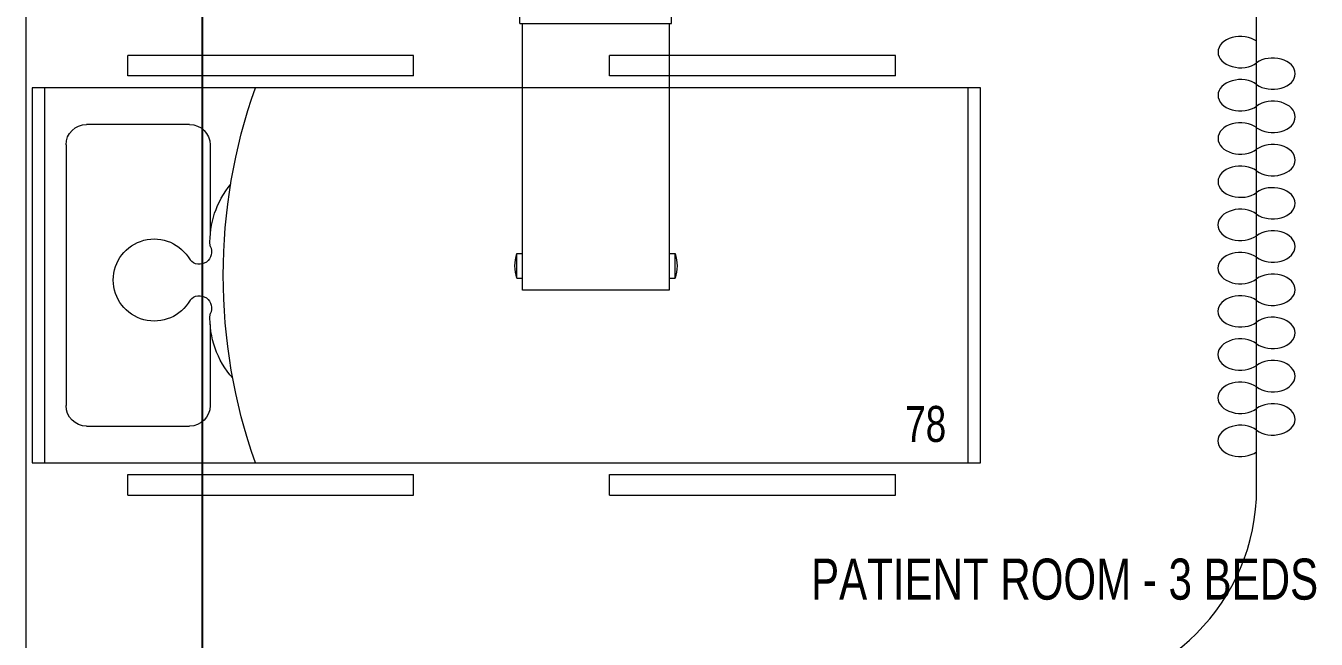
# Model space of a CAD drawing. Header units: metres. Extents: x -18745 to 220762, y -1579758 to -1356048.
# Drawn here: x 115133 to 118278, y -1436029 to -1434534 of the extents above; entities that cross this region are included whole.
import ezdxf

# ---------------------------------------------------------------- set-up
doc = ezdxf.new("R2010")
doc.units = ezdxf.units.M
doc.layers.get('0').update_dxf_attribs({"lineweight": 0})
for name, color, linetype, lineweight in [('A-100 - Copy$0$72_EGR_BASE_TEXT', 8, 'Continuous', 0), ('A-100 - Copy$0$Medical Equipment and Furniture', 8, 'Continuous', 0), ('A-100 - Copy$0$Medical Equipment and Furniture1', 8, 'Continuous', 5), ('A-100 - Copy$0$Walls', 8, 'Continuous', 0)]:
    doc.layers.add(name, color=color, linetype=linetype, lineweight=lineweight)
doc.layers.add('A-100 - Copy$0$axes', color=8, linetype='Continuous')
doc.styles.add('A-100 - Copy$0$X3G_ENTITY_257CFD', font='swisscl.ttf', dxfattribs={"height": 200})
doc.styles.add('A-100 - Copy$0$X3G_ENTITY_2587EA', font='swisscl.ttf', dxfattribs={"height": 200})

# ---------------------------------------------------------------- blocks, each defined once
blk = doc.blocks.new('A-100 - Copy$0$Hospital Bed')
at = {"layer": 'A-100 - Copy$0$Medical Equipment and Furniture1'}
for p, q in [((38.338, -101.6315, 0), (38.338, -101.6815, 0)), ((38.338, -101.6315, 0), (39.0347, -101.6315, 0)), ((39.0347, -101.6315, 0), (39.0347, -101.6815, 0)), ((39.5123, -101.6315, 0), (40.209, -101.6315, 0)), ((39.5123, -101.6315, 0), (39.5123, -101.6815, 0)), ((40.209, -101.6315, 0), (40.209, -101.6815, 0)), ((38.338, -101.6815, 0), (39.0347, -101.6815, 0)), ((39.5123, -101.6815, 0), (40.209, -101.6815, 0)), ((38.105, -102.6245, 0), (38.105, -101.7101, 0)), ((38.105, -101.7101, 0), (40.4164, -101.7101, 0)), ((38.135, -102.6245, 0), (38.135, -101.7101, 0)), ((40.3864, -101.7101, 0), (40.3864, -102.6245, 0)), ((40.4164, -101.7101, 0), (40.4164, -102.6245, 0)), ((38.2374, -101.7997, 0), (38.4887, -101.7997, 0)), ((38.1874, -102.485, 0), (38.1874, -101.8497, 0)), ((38.5387, -102.0476, 0), (38.5387, -101.8497, 0)), ((38.5387, -102.485, 0), (38.5387, -102.264, 0)), ((38.4887, -102.535, 0), (38.2374, -102.535, 0)), ((40.4164, -102.6245, 0), (38.105, -102.6245, 0)), ((38.338, -102.6532, 0), (38.338, -102.7032, 0)), ((39.0347, -102.6532, 0), (38.338, -102.6532, 0)), ((39.0347, -102.6532, 0), (39.0347, -102.7032, 0)), ((40.209, -102.6532, 0), (39.5123, -102.6532, 0)), ((39.5123, -102.6532, 0), (39.5123, -102.7032, 0)), ((40.209, -102.6532, 0), (40.209, -102.7032, 0)), ((39.0347, -102.7032, 0), (38.338, -102.7032, 0)), ((40.209, -102.7032, 0), (39.5123, -102.7032, 0))]:
    blk.add_line(p, q, dxfattribs=at)
at = {"layer": 'A-100 - Copy$0$Medical Equipment and Furniture1', "elevation": 0}
for points in [[(38.6489, -102.6245), (38.6489, -102.6245), (38.6489, -102.6245), (38.6489, -102.6245), (38.6489, -102.6245), (38.6489, -102.6245), (38.6489, -102.6245), (38.6489, -102.6245), (38.6489, -102.6245), (38.6489, -102.6245), (38.6489, -102.6245), (38.6489, -102.6245), (38.6489, -102.6245), (38.6489, -102.6245), (38.6489, -102.6245), (38.6489, -102.6245), (38.6489, -102.6245), (38.6489, -102.6245), (38.6489, -102.6245), (38.6489, -102.6245), (38.6489, -102.6245), (38.6489, -102.6245), (38.6489, -102.6245), (38.6489, -102.6245), (38.6489, -102.6245), (38.6489, -102.6245), (38.6489, -102.6245), (38.6489, -102.6245), (38.6489, -102.6245), (38.6489, -102.6245), (38.6489, -102.6245), (38.6489, -102.6245), (38.6489, -102.6245), (38.6489, -102.6245), (38.6489, -102.6245), (38.6489, -102.6245), (38.6489, -102.6245), (38.6489, -102.6245), (38.6489, -102.6245), (38.6489, -102.6245), (38.6489, -102.6245), (38.6489, -102.6245), (38.6489, -102.6245), (38.6489, -102.6245), (38.6489, -102.6245), (38.6489, -102.6245), (38.6489, -102.6245), (38.6489, -102.6245), (38.6489, -102.6245), (38.6489, -102.6245), (38.6489, -102.6245), (38.6489, -102.6245), (38.6489, -102.6245), (38.6489, -102.6245), (38.6489, -102.6245), (38.6489, -102.6245), (38.6489, -102.6245), (38.6489, -102.6245), (38.6489, -102.6245), (38.6489, -102.6245), (38.6489, -102.6245), (38.6489, -102.6245), (38.6489, -102.6245), (38.6489, -102.6245), (38.6489, -102.6245), (38.6489, -102.6245), (38.6489, -102.6245), (38.6489, -102.6245), (38.6489, -102.6245), (38.6489, -102.6245), (38.6489, -102.6245), (38.6489, -102.6245), (38.6489, -102.6245), (38.6489, -102.6245), (38.6489, -102.6245), (38.6489, -102.6245), (38.6489, -102.6245), (38.6489, -102.6245), (38.6489, -102.6245), (38.6489, -102.6245), (38.6489, -102.6245), (38.6489, -102.6245), (38.6489, -102.6245), (38.6489, -102.6245), (38.6489, -102.6245), (38.6489, -102.6245), (38.6489, -102.6245), (38.6489, -102.6245), (38.6489, -102.6245), (38.6489, -102.6245), (38.6489, -102.6245), (38.6489, -102.6245), (38.6489, -102.6245), (38.6489, -102.6245), (38.6489, -102.6245), (38.6489, -102.6245), (38.6489, -102.6245), (38.6489, -102.6245), (38.6489, -102.6245), (38.6489, -102.6245), (38.6489, -102.6245), (38.6489, -102.6245), (38.6489, -102.6245), (38.6489, -102.6245), (38.6489, -102.6245), (38.6489, -102.6245), (38.6489, -102.6245), (38.6489, -102.6245), (38.6489, -102.6245), (38.6489, -102.6245), (38.6489, -102.6245), (38.6489, -102.6245), (38.6489, -102.6245), (38.6489, -102.6245), (38.6489, -102.6245), (38.6489, -102.6245), (38.6489, -102.6245), (38.6489, -102.6245), (38.6489, -102.6245), (38.6489, -102.6245), (38.6489, -102.6245), (38.6489, -102.6245), (38.6489, -102.6245), (38.6489, -102.6245), (38.6489, -102.6245), (38.6489, -102.6245), (38.6489, -102.6245), (38.6489, -102.6245), (38.6489, -102.6245), (38.6489, -102.6245), (38.6489, -102.6245), (38.6489, -102.6245), (38.6489, -102.6245), (38.6489, -102.6245), (38.6489, -102.6245), (38.6489, -102.6245), (38.6489, -102.6245), (38.6489, -102.6245), (38.6489, -102.6245), (38.6489, -102.6245), (38.6489, -102.6245), (38.6489, -102.6245), (38.6489, -102.6245), (38.6489, -102.6245), (38.6489, -102.6245), (38.6489, -102.6245), (38.6489, -102.6245), (38.6489, -102.6245), (38.6489, -102.6245), (38.6489, -102.6245), (38.6489, -102.6245), (38.6489, -102.6245), (38.6489, -102.6245), (38.6489, -102.6245), (38.6489, -102.6245), (38.6489, -102.6245), (38.6489, -102.6245), (38.6489, -102.6245), (38.6489, -102.6245), (38.6489, -102.6245), (38.6489, -102.6245), (38.6489, -102.6245), (38.6489, -102.6245), (38.6489, -102.6245), (38.6489, -102.6245), (38.6489, -102.6245), (38.6489, -102.6245), (38.6489, -102.6245), (38.6489, -102.6245), (38.6489, -102.6245), (38.6489, -102.6245), (38.6489, -102.6245), (38.6489, -102.6245), (38.6489, -102.6245), (38.6489, -102.6245), (38.6489, -102.6245), (38.6489, -102.6245), (38.6489, -102.6245), (38.6489, -102.6245), (38.6489, -102.6245), (38.6489, -102.6245), (38.6489, -102.6245), (38.6489, -102.6245), (38.6489, -102.6245), (38.6489, -102.6245), (38.6489, -102.6245), (38.6489, -102.6245), (38.6489, -102.6245), (38.6489, -102.6245), (38.6489, -102.6245), (38.6489, -102.6245), (38.6489, -102.6245), (38.6489, -102.6245), (38.6489, -102.6245), (38.6489, -102.6245), (38.6489, -102.6245), (38.6489, -102.6245), (38.6489, -102.6245), (38.6489, -102.6245), (38.6489, -102.6245), (38.6489, -102.6245), (38.6489, -102.6245), (38.6489, -102.6245), (38.6489, -102.6245), (38.6489, -102.6245), (38.6489, -102.6245), (38.6489, -102.6245), (38.6489, -102.6245), (38.6489, -102.6245), (38.6489, -102.6245), (38.6489, -102.6245), (38.6489, -102.6245), (38.6489, -102.6245), (38.6489, -102.6245), (38.6489, -102.6245), (38.6489, -102.6245), (38.6489, -102.6245), (38.6489, -102.6245), (38.6489, -102.6245)], [(38.6489, -102.6245), (38.6489, -102.6245), (38.6489, -102.6245), (38.6489, -102.6245), (38.6489, -102.6245), (38.6489, -102.6245), (38.6489, -102.6245), (38.6489, -102.6245), (38.6489, -102.6245), (38.6489, -102.6245), (38.6489, -102.6245), (38.6489, -102.6245), (38.6489, -102.6245), (38.6489, -102.6245), (38.6489, -102.6245), (38.6489, -102.6245), (38.6489, -102.6245), (38.6489, -102.6245), (38.6489, -102.6245), (38.6489, -102.6245), (38.6489, -102.6245), (38.6489, -102.6245), (38.6489, -102.6245), (38.6489, -102.6245), (38.6489, -102.6245), (38.6489, -102.6245), (38.6489, -102.6245), (38.6489, -102.6245), (38.6489, -102.6245), (38.6489, -102.6245), (38.6489, -102.6245), (38.6489, -102.6245), (38.6489, -102.6245), (38.6489, -102.6245), (38.6489, -102.6245), (38.6489, -102.6245), (38.6489, -102.6245), (38.6489, -102.6245), (38.6489, -102.6245), (38.6489, -102.6245), (38.6489, -102.6245), (38.6489, -102.6245), (38.6489, -102.6245), (38.6489, -102.6245), (38.6489, -102.6245), (38.6489, -102.6245), (38.6489, -102.6245), (38.6489, -102.6245), (38.6489, -102.6245), (38.6489, -102.6245), (38.6489, -102.6245), (38.6489, -102.6245), (38.6489, -102.6245), (38.6489, -102.6245), (38.6489, -102.6245), (38.6489, -102.6245), (38.6489, -102.6245), (38.6489, -102.6245), (38.6489, -102.6245), (38.6489, -102.6245), (38.6489, -102.6245), (38.6489, -102.6245), (38.6489, -102.6245), (38.6489, -102.6245), (38.6489, -102.6245), (38.6489, -102.6245), (38.6489, -102.6245), (38.6489, -102.6245), (38.6489, -102.6245), (38.6489, -102.6245), (38.6489, -102.6245), (38.6489, -102.6245), (38.6489, -102.6245), (38.6489, -102.6245), (38.6489, -102.6245), (38.6489, -102.6245), (38.6489, -102.6245), (38.6489, -102.6245), (38.6489, -102.6245), (38.6489, -102.6245), (38.6489, -102.6245), (38.6489, -102.6245), (38.6489, -102.6245), (38.6489, -102.6245), (38.6489, -102.6245), (38.6489, -102.6245), (38.6489, -102.6245), (38.6489, -102.6245), (38.6489, -102.6245), (38.6489, -102.6245), (38.6489, -102.6245), (38.6489, -102.6245), (38.6489, -102.6245), (38.6489, -102.6245), (38.6489, -102.6245), (38.6489, -102.6245), (38.6489, -102.6245), (38.6489, -102.6245), (38.6489, -102.6245), (38.6489, -102.6245), (38.6489, -102.6245), (38.6489, -102.6245), (38.6489, -102.6245), (38.6489, -102.6245), (38.6489, -102.6245), (38.6489, -102.6245), (38.6489, -102.6245), (38.6489, -102.6245), (38.6489, -102.6245), (38.6489, -102.6245), (38.6489, -102.6245), (38.6489, -102.6245), (38.6489, -102.6245), (38.6489, -102.6245), (38.6489, -102.6245), (38.6489, -102.6245), (38.6489, -102.6245), (38.6489, -102.6245), (38.6489, -102.6245), (38.6489, -102.6245), (38.6489, -102.6245), (38.6489, -102.6245), (38.6489, -102.6245), (38.6489, -102.6245), (38.6489, -102.6245), (38.6489, -102.6245), (38.6489, -102.6245), (38.6489, -102.6245), (38.6489, -102.6245), (38.6489, -102.6245), (38.6489, -102.6245), (38.6489, -102.6245), (38.6489, -102.6245), (38.6489, -102.6245), (38.6489, -102.6245), (38.6489, -102.6245), (38.6489, -102.6245), (38.6489, -102.6245), (38.6489, -102.6245), (38.6489, -102.6245), (38.6489, -102.6245), (38.6489, -102.6245), (38.6489, -102.6245), (38.6489, -102.6245), (38.6489, -102.6245), (38.6489, -102.6245), (38.6489, -102.6245), (38.6489, -102.6245), (38.6489, -102.6245), (38.6489, -102.6245), (38.6489, -102.6245), (38.6489, -102.6245), (38.6489, -102.6245), (38.6489, -102.6245), (38.6489, -102.6245), (38.6489, -102.6245), (38.6489, -102.6245), (38.6489, -102.6245), (38.6489, -102.6245), (38.6489, -102.6245), (38.6489, -102.6245), (38.6489, -102.6245), (38.6489, -102.6245), (38.6489, -102.6245), (38.6489, -102.6245), (38.6489, -102.6245), (38.6489, -102.6245), (38.6489, -102.6245), (38.6489, -102.6245), (38.6489, -102.6245), (38.6489, -102.6245), (38.6489, -102.6245), (38.6489, -102.6245), (38.6489, -102.6245), (38.6489, -102.6245), (38.6489, -102.6245), (38.6489, -102.6245), (38.6489, -102.6245), (38.6489, -102.6245), (38.6489, -102.6245), (38.6489, -102.6245), (38.6489, -102.6245), (38.6489, -102.6245), (38.6489, -102.6245), (38.6489, -102.6245), (38.6489, -102.6245), (38.6489, -102.6245), (38.6489, -102.6245), (38.6489, -102.6245), (38.6489, -102.6245), (38.6489, -102.6245), (38.6489, -102.6245), (38.6489, -102.6245), (38.6489, -102.6245), (38.6489, -102.6245), (38.6489, -102.6245), (38.6489, -102.6245), (38.6489, -102.6245), (38.6489, -102.6245), (38.6489, -102.6245), (38.6489, -102.6245), (38.6489, -102.6245), (38.6489, -102.6245), (38.6489, -102.6245), (38.6489, -102.6245), (38.6489, -102.6245), (38.6489, -102.6245), (38.6489, -102.6245), (38.6489, -102.6245), (38.6489, -102.6245), (38.6489, -102.6245), (38.6489, -102.6245), (38.6489, -102.6245), (38.6489, -102.6245)], [(38.6489, -102.6245), (38.6489, -102.6245), (38.6489, -102.6245), (38.6489, -102.6245), (38.6489, -102.6245), (38.6489, -102.6245), (38.6489, -102.6245), (38.6489, -102.6245), (38.6489, -102.6245), (38.6489, -102.6245), (38.6489, -102.6245), (38.6489, -102.6245), (38.6489, -102.6245), (38.6489, -102.6245), (38.6489, -102.6245), (38.6489, -102.6245), (38.6489, -102.6245), (38.6489, -102.6245), (38.6489, -102.6245), (38.6489, -102.6245), (38.6489, -102.6245), (38.6489, -102.6245), (38.6489, -102.6245), (38.6489, -102.6245), (38.6489, -102.6245), (38.6489, -102.6245), (38.6489, -102.6245), (38.6489, -102.6245), (38.6489, -102.6245), (38.6489, -102.6245), (38.6489, -102.6245), (38.6489, -102.6245), (38.6489, -102.6245), (38.6489, -102.6245), (38.6489, -102.6245), (38.6489, -102.6245), (38.6489, -102.6245), (38.6489, -102.6245), (38.6489, -102.6245), (38.6489, -102.6245), (38.6489, -102.6245), (38.6489, -102.6245), (38.6489, -102.6245), (38.6489, -102.6245), (38.6489, -102.6245), (38.6489, -102.6245), (38.6489, -102.6245), (38.6489, -102.6245), (38.6489, -102.6245), (38.6489, -102.6245), (38.6489, -102.6245), (38.6489, -102.6245), (38.6489, -102.6245), (38.6489, -102.6245), (38.6489, -102.6245), (38.6489, -102.6245), (38.6489, -102.6245), (38.6489, -102.6245), (38.6489, -102.6245), (38.6489, -102.6245), (38.6489, -102.6245), (38.6489, -102.6245), (38.6489, -102.6245), (38.6489, -102.6245), (38.6489, -102.6245), (38.6489, -102.6245), (38.6489, -102.6245), (38.6489, -102.6245), (38.6489, -102.6245), (38.6489, -102.6245), (38.6489, -102.6245), (38.6489, -102.6245), (38.6489, -102.6245), (38.6489, -102.6245), (38.6489, -102.6245), (38.6489, -102.6245), (38.6489, -102.6245), (38.6489, -102.6245), (38.6489, -102.6245), (38.6489, -102.6245), (38.6489, -102.6245), (38.6489, -102.6245), (38.6489, -102.6245), (38.6489, -102.6245), (38.6489, -102.6245), (38.6489, -102.6245), (38.6489, -102.6245), (38.6489, -102.6245), (38.6489, -102.6245), (38.6489, -102.6245), (38.6489, -102.6245), (38.6489, -102.6245), (38.6489, -102.6245), (38.6489, -102.6245), (38.6489, -102.6245), (38.6489, -102.6245), (38.6489, -102.6245), (38.6489, -102.6245), (38.6489, -102.6245), (38.6489, -102.6245), (38.6489, -102.6245), (38.6489, -102.6245), (38.6489, -102.6245), (38.6489, -102.6245), (38.6489, -102.6245), (38.6489, -102.6245), (38.6489, -102.6245), (38.6489, -102.6245), (38.6489, -102.6245), (38.6489, -102.6245), (38.6489, -102.6245), (38.6489, -102.6245), (38.6489, -102.6245), (38.6489, -102.6245), (38.6489, -102.6245), (38.6489, -102.6245), (38.6489, -102.6245), (38.6489, -102.6245), (38.6489, -102.6245), (38.6489, -102.6245), (38.6489, -102.6245), (38.6489, -102.6245), (38.6489, -102.6245), (38.6489, -102.6245), (38.6489, -102.6245), (38.6489, -102.6245), (38.6489, -102.6245), (38.6489, -102.6245), (38.6489, -102.6245), (38.6489, -102.6245), (38.6489, -102.6245), (38.6489, -102.6245), (38.6489, -102.6245), (38.6489, -102.6245), (38.6489, -102.6245), (38.6489, -102.6245), (38.6489, -102.6245), (38.6489, -102.6245), (38.6489, -102.6245), (38.6489, -102.6245), (38.6489, -102.6245), (38.6489, -102.6245), (38.6489, -102.6245), (38.6489, -102.6245), (38.6489, -102.6245), (38.6489, -102.6245), (38.6489, -102.6245), (38.6489, -102.6245), (38.6489, -102.6245), (38.6489, -102.6245), (38.6489, -102.6245), (38.6489, -102.6245), (38.6489, -102.6245), (38.6489, -102.6245), (38.6489, -102.6245), (38.6489, -102.6245), (38.6489, -102.6245), (38.6489, -102.6245), (38.6489, -102.6245), (38.6489, -102.6245), (38.6489, -102.6245), (38.6489, -102.6245), (38.6489, -102.6245), (38.6489, -102.6245), (38.6489, -102.6245), (38.6489, -102.6245), (38.6489, -102.6245), (38.6489, -102.6245), (38.6489, -102.6245), (38.6489, -102.6245), (38.6489, -102.6245), (38.6489, -102.6245), (38.6489, -102.6245), (38.6489, -102.6245), (38.6489, -102.6245), (38.6489, -102.6245), (38.6489, -102.6245), (38.6489, -102.6245), (38.6489, -102.6245), (38.6489, -102.6245), (38.6489, -102.6245), (38.6489, -102.6245), (38.6489, -102.6245), (38.6489, -102.6245), (38.6489, -102.6245), (38.6489, -102.6245), (38.6489, -102.6245), (38.6489, -102.6245), (38.6489, -102.6245), (38.6489, -102.6245), (38.6489, -102.6245), (38.6489, -102.6245), (38.6489, -102.6245), (38.6489, -102.6245), (38.6489, -102.6245), (38.6489, -102.6245), (38.6489, -102.6245), (38.6489, -102.6245), (38.6489, -102.6245), (38.6489, -102.6245), (38.6489, -102.6245), (38.6489, -102.6245), (38.6489, -102.6245), (38.6489, -102.6245), (38.6489, -102.6245), (38.6489, -102.6245), (38.6489, -102.6245), (38.6489, -102.6245), (38.6489, -102.6245), (38.6489, -102.6245), (38.6489, -102.6245), (38.6489, -102.6245), (38.6489, -102.6245), (38.6489, -102.6245), (38.6489, -102.6245), (38.6489, -102.6245), (38.6489, -102.6245), (38.6489, -102.6245), (38.6489, -102.6245), (38.6489, -102.6245), (38.6489, -102.6245), (38.6489, -102.6245), (38.6489, -102.6245), (38.6489, -102.6245), (38.6489, -102.6245), (38.6489, -102.6245), (38.6489, -102.6245), (38.6489, -102.6245), (38.6489, -102.6245), (38.6489, -102.6245), (38.6489, -102.6245), (38.6489, -102.6245), (38.6489, -102.6245), (38.6489, -102.6245), (38.6489, -102.6245), (38.6489, -102.6245), (38.6489, -102.6245), (38.6489, -102.6245), (38.6489, -102.6245), (38.6489, -102.6245), (38.6489, -102.6245), (38.6489, -102.6245), (38.6489, -102.6245), (38.6489, -102.6245), (38.6489, -102.6245), (38.6489, -102.6245), (38.6489, -102.6245), (38.6489, -102.6245), (38.6489, -102.6245), (38.6489, -102.6245), (38.6489, -102.6245), (38.6489, -102.6245), (38.6489, -102.6245), (38.6489, -102.6245), (38.6489, -102.6245), (38.6489, -102.6245), (38.6489, -102.6245), (38.6489, -102.6245), (38.6489, -102.6245), (38.6489, -102.6245), (38.6489, -102.6245), (38.6489, -102.6245), (38.6489, -102.6245), (38.6489, -102.6245), (38.6489, -102.6245), (38.6489, -102.6245), (38.6489, -102.6245), (38.6489, -102.6245), (38.6489, -102.6245), (38.6489, -102.6245), (38.6489, -102.6245), (38.6489, -102.6245), (38.6489, -102.6245), (38.6489, -102.6245), (38.6489, -102.6245), (38.6489, -102.6245), (38.6489, -102.6245)]]:
    blk.add_lwpolyline(points, close=True, dxfattribs=at)
for points in [[(38.6489, -102.6245), (38.6489, -102.6245), (38.6489, -102.6245), (38.6489, -102.6245), (38.6489, -102.6245), (38.6489, -102.6245), (38.6489, -102.6245), (38.6489, -102.6245)], [(38.6489, -102.6245), (38.6489, -102.6245), (38.6489, -102.6245), (38.6489, -102.6245), (38.6489, -102.6245), (38.6489, -102.6245), (38.6489, -102.6245), (38.6489, -102.6245), (38.6489, -102.6245), (38.6489, -102.6245), (38.6489, -102.6245), (38.6489, -102.6245), (38.6489, -102.6245), (38.6489, -102.6245), (38.6489, -102.6245), (38.6489, -102.6245), (38.6489, -102.6245), (38.6489, -102.6245), (38.6489, -102.6245), (38.6489, -102.6245), (38.6489, -102.6245), (38.6489, -102.6245), (38.6489, -102.6245), (38.6489, -102.6245), (38.6489, -102.6245), (38.6489, -102.6245), (38.6489, -102.6245), (38.6489, -102.6245), (38.6489, -102.6245), (38.6489, -102.6245), (38.6489, -102.6245), (38.6489, -102.6245), (38.6489, -102.6245), (38.6489, -102.6245), (38.6489, -102.6245), (38.6489, -102.6245), (38.6489, -102.6245), (38.6489, -102.6245), (38.6489, -102.6245), (38.6489, -102.6245), (38.6489, -102.6245), (38.6489, -102.6245), (38.6489, -102.6245), (38.6489, -102.6245), (38.6489, -102.6245), (38.6489, -102.6245), (38.6489, -102.6245), (38.6489, -102.6245), (38.6489, -102.6245), (38.6489, -102.6245), (38.6489, -102.6245), (38.6489, -102.6245), (38.6489, -102.6245), (38.6489, -102.6245), (38.6489, -102.6245), (38.6489, -102.6245), (38.6489, -102.6245), (38.6489, -102.6245), (38.6489, -102.6245), (38.6489, -102.6245), (38.6489, -102.6245), (38.6489, -102.6245), (38.6489, -102.6245), (38.6489, -102.6245), (38.6489, -102.6245), (38.6489, -102.6245), (38.6489, -102.6245), (38.6489, -102.6245), (38.6489, -102.6245), (38.6489, -102.6245), (38.6489, -102.6245), (38.6489, -102.6245), (38.6489, -102.6245), (38.6489, -102.6245), (38.6489, -102.6245), (38.6489, -102.6245), (38.6489, -102.6245), (38.6489, -102.6245), (38.6489, -102.6245), (38.6489, -102.6245), (38.6489, -102.6245), (38.6489, -102.6245), (38.6489, -102.6245), (38.6489, -102.6245), (38.6489, -102.6245), (38.6489, -102.6245), (38.6489, -102.6245), (38.6489, -102.6245), (38.6489, -102.6245), (38.6489, -102.6245), (38.6489, -102.6245), (38.6489, -102.6245), (38.6489, -102.6245), (38.6489, -102.6245), (38.6489, -102.6245), (38.6489, -102.6245), (38.6489, -102.6245), (38.6489, -102.6245), (38.6489, -102.6245), (38.6489, -102.6245), (38.6489, -102.6245), (38.6489, -102.6245), (38.6489, -102.6245), (38.6489, -102.6245), (38.6489, -102.6245), (38.6489, -102.6245), (38.6489, -102.6245), (38.6489, -102.6245), (38.6489, -102.6245), (38.6489, -102.6245), (38.6489, -102.6245)], [(38.6489, -102.6245), (38.6489, -102.6245), (38.6489, -102.6245), (38.6489, -102.6245), (38.6489, -102.6245), (38.6489, -102.6245), (38.6489, -102.6245), (38.6489, -102.6245), (38.6489, -102.6245), (38.6489, -102.6245), (38.6489, -102.6245), (38.6489, -102.6245), (38.6489, -102.6245), (38.6489, -102.6245), (38.6489, -102.6245), (38.6489, -102.6245), (38.6489, -102.6245)], [(38.6489, -102.6245), (38.6489, -102.6245), (38.6489, -102.6245), (38.6489, -102.6245), (38.6489, -102.6245), (38.6489, -102.6245), (38.6489, -102.6245)], [(38.6489, -102.6245), (38.6489, -102.6245), (38.6489, -102.6245), (38.6489, -102.6245), (38.6489, -102.6245), (38.6489, -102.6245), (38.6489, -102.6245), (38.6489, -102.6245), (38.6489, -102.6245), (38.6489, -102.6245), (38.6489, -102.6245), (38.6489, -102.6245)], [(38.6489, -102.6245), (38.6489, -102.6245), (38.6489, -102.6245), (38.6489, -102.6245), (38.6489, -102.6245), (38.6489, -102.6245), (38.6489, -102.6245), (38.6489, -102.6245), (38.6489, -102.6245), (38.6489, -102.6245), (38.6489, -102.6245), (38.6489, -102.6245), (38.6489, -102.6245), (38.6489, -102.6245), (38.6489, -102.6245), (38.6489, -102.6245), (38.6489, -102.6245), (38.6489, -102.6245), (38.6489, -102.6245), (38.6489, -102.6245), (38.6489, -102.6245), (38.6489, -102.6245), (38.6489, -102.6245), (38.6489, -102.6245), (38.6489, -102.6245), (38.6489, -102.6245), (38.6489, -102.6245), (38.6489, -102.6245), (38.6489, -102.6245), (38.6489, -102.6245), (38.6489, -102.6245), (38.6489, -102.6245), (38.6489, -102.6245), (38.6489, -102.6245), (38.6489, -102.6245), (38.6489, -102.6245), (38.6489, -102.6245), (38.6489, -102.6245), (38.6489, -102.6245), (38.6489, -102.6245), (38.6489, -102.6245), (38.6489, -102.6245), (38.6489, -102.6245), (38.6489, -102.6245), (38.6489, -102.6245), (38.6489, -102.6245), (38.6489, -102.6245), (38.6489, -102.6245), (38.6489, -102.6245), (38.6489, -102.6245), (38.6489, -102.6245), (38.6489, -102.6245), (38.6489, -102.6245), (38.6489, -102.6245), (38.6489, -102.6245), (38.6489, -102.6245), (38.6489, -102.6245), (38.6489, -102.6245), (38.6489, -102.6245), (38.6489, -102.6245), (38.6489, -102.6245), (38.6489, -102.6245), (38.6489, -102.6245), (38.6489, -102.6245), (38.6489, -102.6245), (38.6489, -102.6245), (38.6489, -102.6245), (38.6489, -102.6245), (38.6489, -102.6245), (38.6489, -102.6245), (38.6489, -102.6245), (38.6489, -102.6245), (38.6489, -102.6245), (38.6489, -102.6245), (38.6489, -102.6245), (38.6489, -102.6245), (38.6489, -102.6245), (38.6489, -102.6245), (38.6489, -102.6245), (38.6489, -102.6245), (38.6489, -102.6245), (38.6489, -102.6245), (38.6489, -102.6245), (38.6489, -102.6245), (38.6489, -102.6245), (38.6489, -102.6245), (38.6489, -102.6245), (38.6489, -102.6245), (38.6489, -102.6245)], [(38.6489, -102.6245), (38.6489, -102.6245), (38.6489, -102.6245), (38.6489, -102.6245), (38.6489, -102.6245), (38.6489, -102.6245), (38.6489, -102.6245), (38.6489, -102.6245), (38.6489, -102.6245), (38.6489, -102.6245), (38.6489, -102.6245), (38.6489, -102.6245), (38.6489, -102.6245), (38.6489, -102.6245), (38.6489, -102.6245), (38.6489, -102.6245), (38.6489, -102.6245), (38.6489, -102.6245), (38.6489, -102.6245), (38.6489, -102.6245), (38.6489, -102.6245), (38.6489, -102.6245), (38.6489, -102.6245), (38.6489, -102.6245), (38.6489, -102.6245), (38.6489, -102.6245), (38.6489, -102.6245), (38.6489, -102.6245), (38.6489, -102.6245), (38.6489, -102.6245), (38.6489, -102.6245), (38.6489, -102.6245), (38.6489, -102.6245), (38.6489, -102.6245), (38.6489, -102.6245), (38.6489, -102.6245), (38.6489, -102.6245), (38.6489, -102.6245), (38.6489, -102.6245), (38.6489, -102.6245), (38.6489, -102.6245), (38.6489, -102.6245), (38.6489, -102.6245), (38.6489, -102.6245), (38.6489, -102.6245), (38.6489, -102.6245), (38.6489, -102.6245), (38.6489, -102.6245), (38.6489, -102.6245), (38.6489, -102.6245), (38.6489, -102.6245), (38.6489, -102.6245), (38.6489, -102.6245), (38.6489, -102.6245)], [(38.6489, -102.6245), (38.6489, -102.6245), (38.6489, -102.6245), (38.6489, -102.6245), (38.6489, -102.6245), (38.6489, -102.6245), (38.6489, -102.6245), (38.6489, -102.6245), (38.6489, -102.6245), (38.6489, -102.6245)], [(38.6489, -102.6245), (38.6489, -102.6245), (38.6489, -102.6245), (38.6489, -102.6245), (38.6489, -102.6245), (38.6489, -102.6245), (38.6489, -102.6245), (38.6489, -102.6245), (38.6489, -102.6245), (38.6489, -102.6245)], [(38.6489, -102.6245), (38.6489, -102.6245), (38.6489, -102.6245), (38.6489, -102.6245), (38.6489, -102.6245), (38.6489, -102.6245), (38.6489, -102.6245), (38.6489, -102.6245), (38.6489, -102.6245), (38.6489, -102.6245), (38.6489, -102.6245), (38.6489, -102.6245), (38.6489, -102.6245), (38.6489, -102.6245), (38.6489, -102.6245)], [(38.6489, -102.6245), (38.6489, -102.6245), (38.6489, -102.6245), (38.6489, -102.6245), (38.6489, -102.6245), (38.6489, -102.6245), (38.6489, -102.6245), (38.6489, -102.6245), (38.6489, -102.6245), (38.6489, -102.6245)], [(38.6489, -102.6245), (38.6489, -102.6245), (38.6489, -102.6245), (38.6489, -102.6245), (38.6489, -102.6245), (38.6489, -102.6245), (38.6489, -102.6245)], [(38.6489, -102.6245), (38.6489, -102.6245), (38.6489, -102.6245), (38.6489, -102.6245), (38.6489, -102.6245), (38.6489, -102.6245), (38.6489, -102.6245), (38.6489, -102.6245), (38.6489, -102.6245), (38.6489, -102.6245)], [(38.6489, -102.6245), (38.6489, -102.6245), (38.6489, -102.6245), (38.6489, -102.6245), (38.6489, -102.6245), (38.6489, -102.6245), (38.6489, -102.6245), (38.6489, -102.6245), (38.6489, -102.6245), (38.6489, -102.6245), (38.6489, -102.6245), (38.6489, -102.6245), (38.6489, -102.6245), (38.6489, -102.6245), (38.6489, -102.6245), (38.6489, -102.6245), (38.6489, -102.6245), (38.6489, -102.6245)], [(38.6489, -102.6245), (38.6489, -102.6245), (38.6489, -102.6245), (38.6489, -102.6245), (38.6489, -102.6245), (38.6489, -102.6245), (38.6489, -102.6245), (38.6489, -102.6245), (38.6489, -102.6245)]]:
    blk.add_lwpolyline(points, dxfattribs=at)
at = {"layer": 'A-100 - Copy$0$Medical Equipment and Furniture1'}
for centre, radius, start, end in [((39.9488, -102.1673, 0), 1.378, 160.6222, 199.3778), ((38.2374, -101.8497, 0), 0.05, 90, 180), ((38.4887, -101.8497, 0), 0.05, 0, 90), ((38.7578, -102.0625, 0), 0.2195, 138.2973, 182.816), ((38.4026, -102.1558, 0), 0.1, 29.3037, 330.6963), ((38.5126, -102.0878, 0), 0.0297, 220.0437, 29.1003), ((38.5126, -102.2238, 0), 0.0297, 330.8997, 139.9563), ((38.7578, -102.2491, 0), 0.2195, 177.184, 219.6878), ((38.2374, -102.485, 0), 0.05, 180, 270), ((38.4887, -102.485, 0), 0.05, 270, 0)]:
    blk.add_arc(centre, radius, start, end, dxfattribs=at)
blk = doc.blocks.new('A-100 - Copy$0$HF13963-P')
at = {"layer": 'A-100 - Copy$0$Medical Equipment and Furniture1'}
for p, q in [((0.0915, 0.1995), (0.0315, 0.1995)), ((0.0315, 0.1995), (0.0315, 0.185)), ((0.0915, 0.1995), (0.0915, 0.185)), ((0.8007, 0.1919), (0.7407, 0.1919)), ((0.7407, 0.1919), (0.7407, 0.1788)), ((0.8007, 0.1919), (0.8007, 0.1788)), ((0.18, 0.185), (0, 0.185)), ((0, 0.185), (0, -0.185)), ((0.18, 0.185), (0.18, -0.185)), ((0.83, 0.1788), (0.18, 0.1788)), ((0.83, -0.1788), (0.83, 0.1788)), ((0.18, -0.185), (0, -0.185)), ((0.0315, -0.185), (0.0315, -0.1971)), ((0.0915, -0.185), (0.0915, -0.1971)), ((0.18, -0.1788), (0.83, -0.1788)), ((0.7407, -0.1788), (0.7407, -0.1933)), ((0.8007, -0.1788), (0.8007, -0.1933)), ((0.0915, -0.1971), (0.0315, -0.1971)), ((0.8007, -0.1933), (0.7407, -0.1933))]:
    blk.add_line(p, q, dxfattribs=at)
for centre, start, end in [((0.0615, 0.112), 71.0754, 108.9246), ((0.7707, 0.1044), 71.0754, 108.9246), ((0.0615, -0.1096), 251.0754, 288.9246), ((0.7707, -0.1058), 251.0754, 288.9246)]:
    blk.add_arc(centre, 0.0925, start, end, dxfattribs=at)
blk = doc.blocks.new('A-100 - Copy$0$CURTAIN')
for centre, start, end in [((-0.3386, 0.0395), 313.5684, 226.4316), ((-0.1881, 0.0395), 313.5684, 226.4316), ((-0.0376, 0.0395), 313.5684, 226.4316), ((0.1129, 0.0395), 313.5684, 226.4316), ((0.2633, 0.0395), 313.5684, 226.4316), ((0.4138, 0.0395), 313.5684, 226.4316), ((0.5643, 0.0395), 313.5684, 226.4316), ((0.7148, 0.0395), 313.5684, 226.4316), ((0.8653, 0.0395), 313.5684, 226.4316), ((0.0376, -0.0395), 133.5684, 46.4316), ((0.1881, -0.0395), 133.5684, 46.4316), ((0.3386, -0.0395), 133.5684, 46.4316), ((0.4891, -0.0395), 133.5684, 46.4316), ((0.6396, -0.0395), 133.5684, 46.4316), ((0.79, -0.0395), 133.5684, 46.4316), ((0.9405, -0.0395), 133.5684, 46.4316), ((-0.4138, -0.0395), 133.5684, 46.4316), ((-0.2633, -0.0395), 133.5684, 46.4316), ((-0.1129, -0.0395), 133.5684, 46.4316)]:
    blk.add_arc(centre, 0.0546, start, end)
blk = doc.blocks.new('A-100 - Copy')
at = {"layer": 'A-100 - Copy$0$axes'}
blk.add_line((115563.3, -1477297.4, 0), (115563.3, -1366771.9, 0), dxfattribs=at)
blk.add_line((115563.3, -1477297.4, 0), (115563.3, -1366771.9, 0), dxfattribs=at)
at = {"layer": 'A-100 - Copy$0$Medical Equipment and Furniture'}
blk.add_line((118132.9, -1435661.7, 2.4), (118132.9, -1433802.7, 2.4), dxfattribs=at)
blk.add_arc((117632.9, -1435661.7, 2.4), 500, 270, 0, dxfattribs=at)
at = {"layer": 'A-100 - Copy$0$Walls'}
blk.add_line((115132.9, -1433902.7, 2.4), (115132.9, -1440572.7, 2.4), dxfattribs=at)
at = {"layer": 'A-100 - Copy$0$Medical Equipment and Furniture', "zscale": 1000}
for name, p, xscale, yscale, rotation in [('A-100 - Copy$0$HF13963-P', (116522, -1434348.6, 2.4), -1000.000000000001, 1000.000000000001, 89.99999880791077), ('A-100 - Copy$0$Hospital Bed', (77043.5, -1537309.5, 2.4), -1000, 1000, 180)]:
    blk.add_blockref(name, p, dxfattribs=dict(at, xscale=xscale, yscale=yscale, rotation=rotation))
at = {"layer": 'A-100 - Copy$0$Medical Equipment and Furniture', "extrusion": (1.26698e-09, -6.38299e-11, -1), "xscale": -699.9999999767341, "yscale": 1000.000000000001, "zscale": 1000, "rotation": 90.01407011184907}
blk.add_blockref('A-100 - Copy$0$CURTAIN', (-118132.9, -1434887.7, -2.4), dxfattribs=at)
at = {"layer": 'A-100 - Copy$0$72_EGR_BASE_TEXT', "insert": (117664.9, -1435832.8), "char_height": 100, "attachment_point": 2, "style": 'A-100 - Copy$0$X3G_ENTITY_2587EA'}
blk.add_mtext('PATIENT ROOM - 3 BEDS', dxfattribs=at)
at = {"layer": 'A-100 - Copy$0$Medical Equipment and Furniture', "insert": (117326.4, -1435549.5, 2.4), "char_height": 87.47, "attachment_point": 8, "style": 'A-100 - Copy$0$X3G_ENTITY_257CFD'}
blk.add_mtext('78', dxfattribs=at)

msp = doc.modelspace()

# ---------------------------------------------------------------- block references
msp.add_blockref('A-100 - Copy', (0, 0))

doc.saveas('drawing.dxf')
